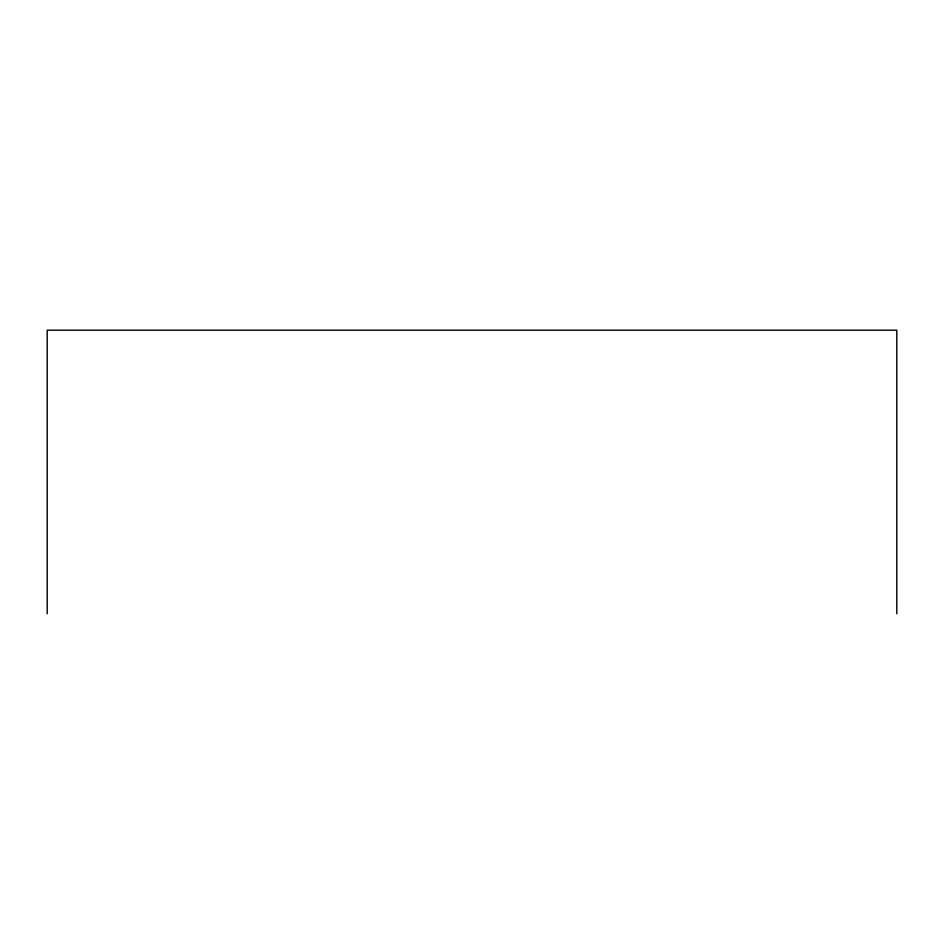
<?xml version="1.0" encoding="UTF-8"?>
<svg xmlns="http://www.w3.org/2000/svg" width="944" height="944" viewBox="0 0 944 944"><rect width="100%" height="100%" fill="white"/><g stroke="black" fill="none" stroke-linecap="round" stroke-linejoin="round"><path stroke-width="1.42" d="M896.8 613.812L896.8 330.188L47.2 330.188L47.2 613.812"/></g></svg>
